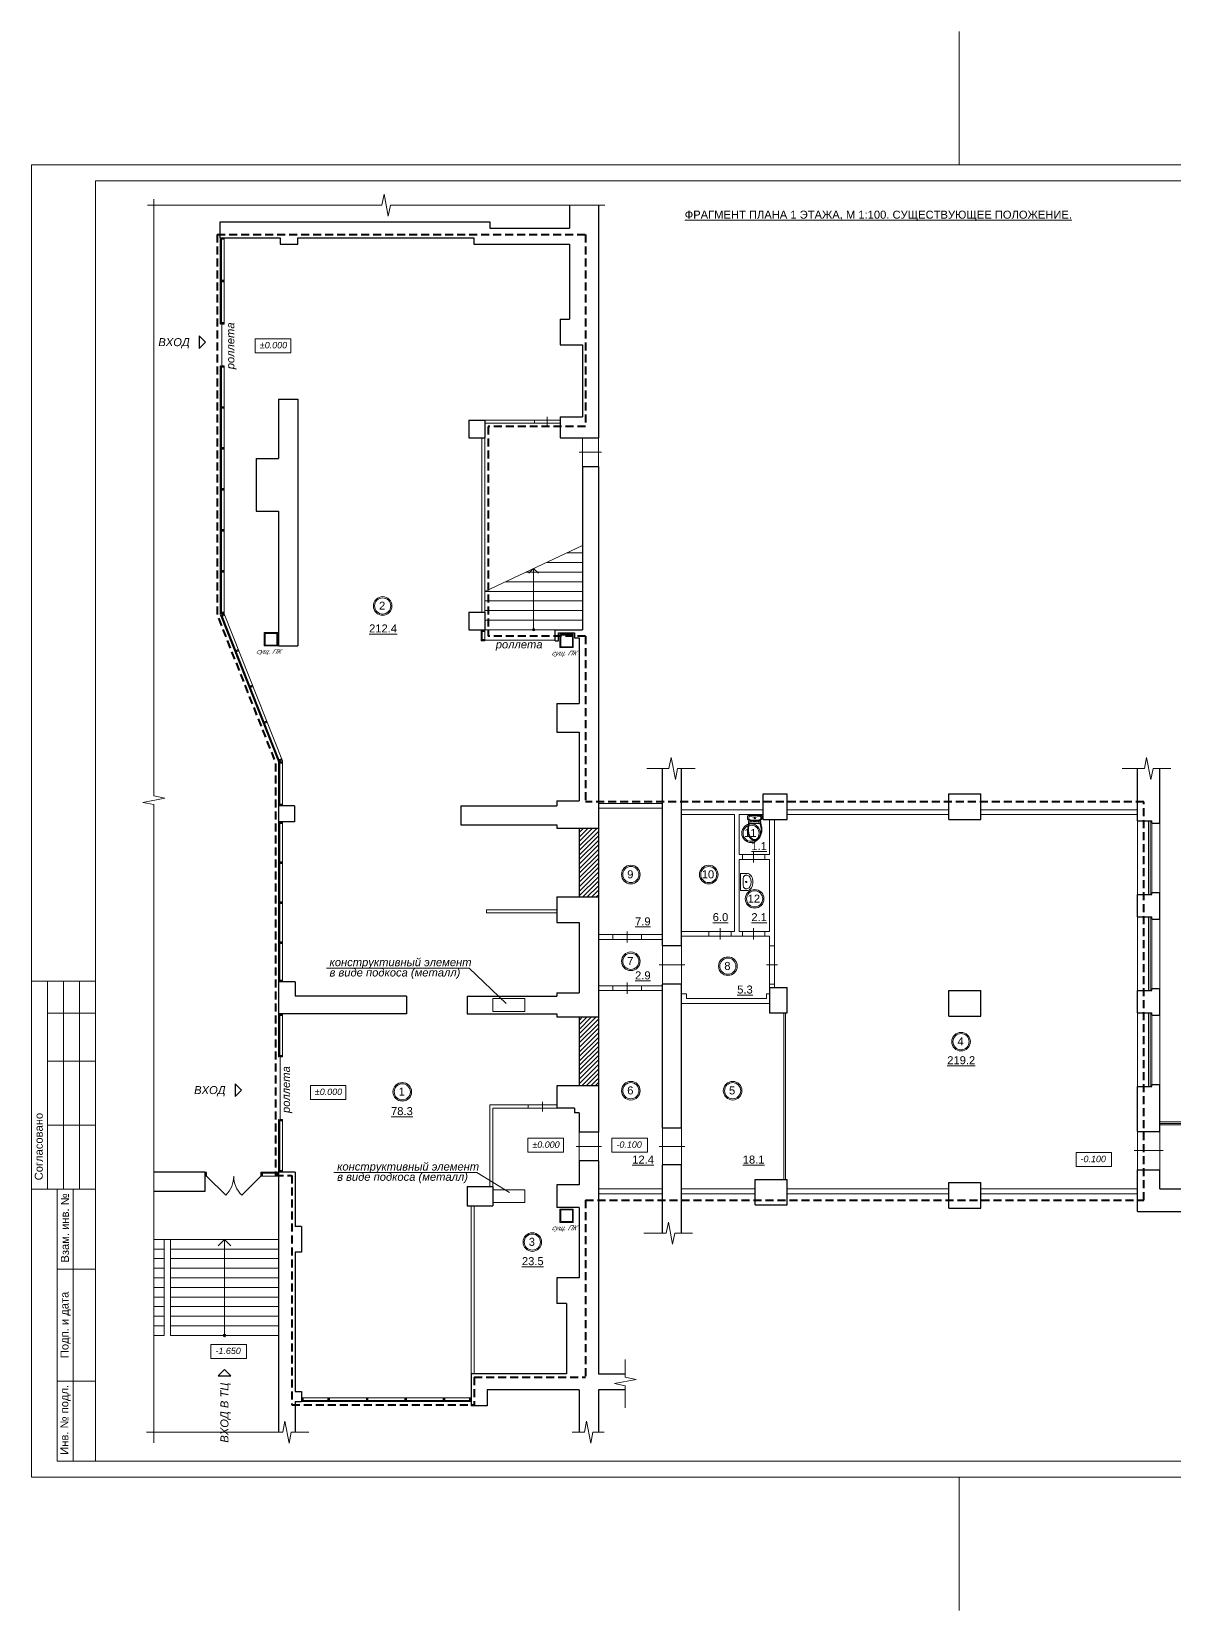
# Model space of a CAD drawing. Header units: metres. Extents: x -163 to 308, y -116 to 9.
# Drawn here: x -5.05 to 30.68, y -40.23 to 9.11 of the extents above; entities that cross this region are included whole.
import ezdxf
from ezdxf.enums import TextEntityAlignment as Align

# ---------------------------------------------------------------- set-up
doc = ezdxf.new("R2010")
doc.units = ezdxf.units.M
doc.header["$MEASUREMENT"] = 0
doc.linetypes.add('( Hidden )', pattern=[0.375, 0.25, -0.125])
doc.linetypes.add('DGN Style 3', pattern=[20.175985, 14.411418, -5.764567])
doc.styles.get("Standard").update_dxf_attribs({"font": 'isocpeui.ttf', "width": 0.8})
doc.styles.add('Style-Arial', font='arial.ttf')
doc.styles.add('Style-Arial IF', font='ariali.ttf')

# ---------------------------------------------------------------- blocks, each defined once
blk = doc.blocks.new('*U221')
at = {"color": 7, "linetype": 'Continuous', "lineweight": 13}
blk.add_line((0, 0.06), (0, -0.06), dxfattribs=at)
at = {"color": 7, "linetype": 'Continuous', "lineweight": 13, "flags": 128}
for points in [[(-0.025, 0.06), (0.025, 0.06), (0.025, -0.01), (-0.025, -0.01), (-0.025, 0.06)], [(-0.025, -0.05), (0.025, -0.05), (0.025, -0.06), (-0.025, -0.06), (-0.025, -0.05)]]:
    blk.add_lwpolyline(points, close=True, dxfattribs=at)
for points in [[(-0.015, -0.025), (-0.025, -0.025), (-0.025, -0.01), (0.025, -0.01), (0.025, -0.025), (0.015, -0.025)], [(0.015, -0.025), (0.015, -0.05), (-0.015, -0.05), (-0.015, -0.025)]]:
    blk.add_lwpolyline(points, dxfattribs=at)
blk = doc.blocks.new('*U293')
at = {"color": 7, "linetype": 'Continuous', "lineweight": 0}
for p, q in [((0.013, 20.5), (0.013, 24.667)), ((0.013, -24.667), (0.013, -20.5))]:
    blk.add_line(p, q, dxfattribs=at)
at = {"color": 7, "linetype": 'Continuous', "lineweight": 13}
for p, q in [((-26.987, 20), (0.013, 20)), ((-26.987, 20), (-26.987, -20)), ((0.013, 20), (28.513, 20)), ((-28.987, -5), (-26.987, -5)), ((-28.987, -5), (-28.987, -11.5)), ((-28.487, -5), (-28.487, -11.5)), ((-27.987, -5), (-27.987, -11.5)), ((-27.487, -5), (-27.487, -11.5)), ((-28.487, -6), (-26.987, -6)), ((-28.487, -7.5), (-26.987, -7.5)), ((-28.487, -9.5), (-26.987, -9.5)), ((-28.987, -11.5), (-26.987, -11.5)), ((-28.187, -11.5), (-26.987, -11.5)), ((-27.687, -20), (-27.687, -11.5)), ((-28.187, -14), (-26.987, -14)), ((-28.187, -17.5), (-26.987, -17.5)), ((-27.426, -20), (0.013, -20)), ((0.013, -20), (28.513, -20))]:
    blk.add_line(p, q, dxfattribs=at)
at = {"color": 7, "linetype": 'Continuous', "lineweight": 0, "flags": 128}
blk.add_lwpolyline([(29.013, 20.5), (-28.987, 20.5), (-28.987, -20.5), (29.013, -20.5), (29.013, 20.5)], close=True, dxfattribs=at)
at = {"color": 7, "linetype": 'Continuous', "lineweight": 13, "flags": 128}
blk.add_lwpolyline([(-26.987, -20), (-28.187, -20), (-28.187, -11.5)], dxfattribs=at)
at = {"color": 7, "linetype": 'Continuous', "lineweight": 0, "style": 'Style-Arial'}
for s, p in [('Согласовано', (-28.763, -10.173)), ('Взам. инв. №', (-27.945, -12.716)), ('Подп. и дата', (-27.957, -15.745)), ('Инв. № подл.', (-27.962, -18.713))]:
    blk.add_text(s, height=0.25002, rotation=90, dxfattribs=at).set_placement(p, align=Align.MIDDLE_CENTER)
blk = doc.blocks.new('*U228')
at = {"color": 7, "linetype": 'Continuous', "lineweight": 13}
for radius in [0.291, 0.252]:
    blk.add_circle((0, 0), radius, dxfattribs=at)
at = {"color": 7, "linetype": 'Continuous', "lineweight": 13, "style": 'Style-Arial'}
blk.add_text('1', height=0.25, dxfattribs=at).set_placement((-0.113, 0.133), align=Align.TOP_LEFT)
blk = doc.blocks.new('*U229')
at = {"color": 7, "linetype": 'Continuous', "lineweight": 13}
for radius in [0.291, 0.252]:
    blk.add_circle((0, 0), radius, dxfattribs=at)
at = {"color": 7, "linetype": 'Continuous', "lineweight": 13, "style": 'Style-Arial'}
blk.add_text('2', height=0.25, dxfattribs=at).set_placement((-0.113, 0.133), align=Align.TOP_LEFT)
blk = doc.blocks.new('*U230')
at = {"color": 7, "linetype": 'Continuous', "lineweight": 13}
for radius in [0.291, 0.252]:
    blk.add_circle((0, 0), radius, dxfattribs=at)
at = {"color": 7, "linetype": 'Continuous', "lineweight": 13, "style": 'Style-Arial'}
blk.add_text('3', height=0.25, dxfattribs=at).set_placement((-0.113, 0.133), align=Align.TOP_LEFT)
blk = doc.blocks.new('*U231')
at = {"color": 7, "linetype": 'Continuous', "lineweight": 13}
for radius in [0.291, 0.252]:
    blk.add_circle((0, 0), radius, dxfattribs=at)
at = {"color": 7, "linetype": 'Continuous', "lineweight": 13, "style": 'Style-Arial'}
blk.add_text('4', height=0.25, dxfattribs=at).set_placement((-0.113, 0.133), align=Align.TOP_LEFT)
blk = doc.blocks.new('*U232')
at = {"color": 7, "linetype": 'Continuous', "lineweight": 13}
for radius in [0.291, 0.252]:
    blk.add_circle((0, 0), radius, dxfattribs=at)
at = {"color": 7, "linetype": 'Continuous', "lineweight": 13, "style": 'Style-Arial'}
blk.add_text('5', height=0.25, dxfattribs=at).set_placement((-0.113, 0.133), align=Align.TOP_LEFT)
blk = doc.blocks.new('*U233')
at = {"color": 7, "linetype": 'Continuous', "lineweight": 13}
for radius in [0.291, 0.252]:
    blk.add_circle((0, 0), radius, dxfattribs=at)
at = {"color": 7, "linetype": 'Continuous', "lineweight": 13, "style": 'Style-Arial'}
blk.add_text('6', height=0.25, dxfattribs=at).set_placement((-0.113, 0.133), align=Align.TOP_LEFT)
blk = doc.blocks.new('*U236')
at = {"color": 7, "linetype": 'Continuous', "lineweight": 13}
for radius in [0.291, 0.252]:
    blk.add_circle((0, 0), radius, dxfattribs=at)
at = {"color": 7, "linetype": 'Continuous', "lineweight": 13, "style": 'Style-Arial'}
blk.add_text('9', height=0.25, dxfattribs=at).set_placement((-0.113, 0.133), align=Align.TOP_LEFT)
blk = doc.blocks.new('*U234')
at = {"color": 7, "linetype": 'Continuous', "lineweight": 13}
for radius in [0.291, 0.252]:
    blk.add_circle((0, 0), radius, dxfattribs=at)
at = {"color": 7, "linetype": 'Continuous', "lineweight": 13, "style": 'Style-Arial'}
blk.add_text('7', height=0.25, dxfattribs=at).set_placement((-0.113, 0.133), align=Align.TOP_LEFT)
blk = doc.blocks.new('*U235')
at = {"color": 7, "linetype": 'Continuous', "lineweight": 13}
for radius in [0.291, 0.252]:
    blk.add_circle((0, 0), radius, dxfattribs=at)
at = {"color": 7, "linetype": 'Continuous', "lineweight": 13, "style": 'Style-Arial'}
blk.add_text('8', height=0.25, dxfattribs=at).set_placement((-0.113, 0.133), align=Align.TOP_LEFT)
blk = doc.blocks.new('*U237')
at = {"color": 7, "linetype": 'Continuous', "lineweight": 13}
for radius in [0.291, 0.252]:
    blk.add_circle((0, 0), radius, dxfattribs=at)
at = {"color": 7, "linetype": 'Continuous', "lineweight": 13, "style": 'Style-Arial'}
blk.add_text('10', height=0.25, dxfattribs=at).set_placement((-0.218, 0.133), align=Align.TOP_LEFT)
blk = doc.blocks.new('*U238')
at = {"color": 7, "linetype": 'Continuous', "lineweight": 13}
for radius in [0.291, 0.252]:
    blk.add_circle((0, 0), radius, dxfattribs=at)
at = {"color": 7, "linetype": 'Continuous', "lineweight": 13, "style": 'Style-Arial'}
blk.add_text('11', height=0.25, dxfattribs=at).set_placement((-0.218, 0.133), align=Align.TOP_LEFT)
blk = doc.blocks.new('*U294')
at = {"color": 7, "linetype": 'Continuous', "lineweight": 13}
for radius in [0.291, 0.252]:
    blk.add_circle((0, 0), radius, dxfattribs=at)
at = {"color": 7, "linetype": 'Continuous', "lineweight": 13, "style": 'Style-Arial'}
blk.add_text('12', height=0.25, dxfattribs=at).set_placement((-0.218, 0.133), align=Align.TOP_LEFT)
blk = doc.blocks.new('ун3_1')
at = {"color": 252, "linetype": 'Continuous', "lineweight": 13}
for p, q in [((-0.26, 0.026), (-0.26, 0.142)), ((-0.239, 0.354), (-0.212, 0.175)), ((0.234, 0), (-0.234, 0)), ((-0.221, 0.062), (-0.221, 0.126)), ((0.187, 0.299), (-0.187, 0.299)), ((-0.148, 0.232), (-0.187, 0.232)), ((0.129, 0.232), (-0.128, 0.232)), ((0.187, 0.232), (0.149, 0.232)), ((0.239, 0.354), (0.212, 0.175)), ((0.221, 0.126), (0.221, 0.062)), ((0.26, 0.142), (0.26, 0.026))]:
    blk.add_line(p, q, dxfattribs=at)
at = {"color": 252, "linetype": 'Continuous', "lineweight": 13, "extrusion": (0, 0, -1), "flags": 128}
for points in [[(0.128, 0.255), (0.128, 0.206), (0.148, 0.206), (0.148, 0.255), (0.128, 0.255)], [(-0.129, 0.255), (-0.129, 0.206), (-0.149, 0.206), (-0.149, 0.255), (-0.129, 0.255)]]:
    blk.add_lwpolyline(points, close=True, dxfattribs=at)
at = {"color": 252, "linetype": 'Continuous', "lineweight": 13, "extrusion": (0, 0, -1)}
blk.add_circle((0, 0.099), 0.0222, dxfattribs=at)
at = {"color": 252, "linetype": 'Continuous', "lineweight": 13}
for centre, radius, start, end in [((0.379, 0.517), 0.639, 165.21334, 180), ((0.192, 0.566), 0.446, 147.49221, 165.21334), ((0.34, 0.519), 0.573, 165.21334, 180), ((0.172, 0.563), 0.4, 147.49221, 165.21334), ((0.074, 0.641), 0.306, 123.02347, 147.49221), ((0.067, 0.631), 0.275, 123.02347, 147.49221), ((0, 0.755), 0.17, 90, 123.02347), ((0, 0.733), 0.153, 90, 123.02347), ((0, 0.755), 0.17, 56.97653, 90), ((0, 0.733), 0.153, 56.97653, 90), ((-0.066, 0.631), 0.275, 32.50779, 56.97653), ((-0.074, 0.641), 0.306, 32.50779, 56.97653), ((-0.172, 0.563), 0.4, 14.78666, 32.50779), ((-0.192, 0.566), 0.446, 14.78666, 32.50779), ((-0.34, 0.519), 0.573, 0, 14.78666), ((-0.379, 0.517), 0.639, 0, 14.78666), ((0.379, 0.517), 0.639, 180, 194.78666), ((-0.234, 0.142), 0.026, 106.9888, 180), ((-0.234, 0.026), 0.026, 180, 270), ((0, -0.624), 0.827, 73.0112, 106.9888), ((0.192, 0.467), 0.446, 194.78666, 211.85106), ((0.34, 0.519), 0.573, 180, 194.78666), ((-0.195, 0.126), 0.026, 104.57561, 180), ((-0.195, 0.062), 0.026, 180, 287.34204), ((0.172, 0.475), 0.4, 194.78666, 206.09469), ((0, -0.624), 0.801, 75.42439, 104.57561), ((0, -0.562), 0.628, 72.65796, 107.34204), ((-0.172, 0.475), 0.4, 333.90531, 345.21334), ((-0.192, 0.467), 0.446, 328.14894, 345.21334), ((0.195, 0.062), 0.026, 252.65796, 0), ((0.195, 0.126), 0.026, 0, 75.42439), ((-0.34, 0.519), 0.573, 345.21334, 0), ((0.234, 0.026), 0.026, 270, 0), ((-0.379, 0.517), 0.639, 345.21334, 0), ((0.234, 0.142), 0.026, 0, 73.0112)]:
    blk.add_arc(centre, radius, start, end, dxfattribs=at)
at = {"color": 252, "linetype": 'Continuous', "lineweight": 13, "extrusion": (0, 0, -1), "insert": (0.046, 0.047), "char_height": 0.013, "width": 61.84848, "attachment_point": 9, "text_direction": (1, 0, 0)}
blk.add_mtext('\\Ftxt;\\Q0;Spais Shattl', dxfattribs=at)
blk = doc.blocks.new('SINK10_1')
at = {"color": 252, "linetype": 'Continuous', "lineweight": 13}
for p, q in [((-23, 0), (-23, -16.8)), ((23, 0), (-23, 0)), ((-17.9, -12.3), (-18, -13.4)), ((-18, -13.4), (-18, -16.8)), ((-17.5, -11.2), (-17.9, -12.3)), ((-16.8, -10.1), (-17.5, -11.2)), ((-15.9, -9.2), (-16.8, -10.1)), ((-14.8, -8.3), (-15.9, -9.2)), ((-13.6, -7.7), (-14.8, -8.3)), ((-12.2, -7.2), (-13.6, -7.7)), ((-10.7, -6.9), (-12.2, -7.2)), ((-9.1, -6.8), (-10.7, -6.9)), ((-9.1, -6.8), (-9.1, -6.8)), ((9.1, -6.8), (-9.1, -6.8)), ((9.1, -6.8), (9.1, -6.8)), ((10.7, -6.9), (9.1, -6.8)), ((12.2, -7.2), (10.7, -6.9)), ((13.6, -7.7), (12.2, -7.2)), ((14.8, -8.3), (13.6, -7.7)), ((15.9, -9.2), (14.8, -8.3)), ((16.8, -10.1), (15.9, -9.2)), ((17.5, -11.2), (16.8, -10.1)), ((17.9, -12.3), (17.5, -11.2)), ((18, -13.4), (17.9, -12.3)), ((18, -13.4), (18, -16.8)), ((23, 0), (23, -16.8))]:
    blk.add_line(p, q, dxfattribs=at)
for centre, radius, start, end in [((-9.1, -16.8), 13.9, 180, 241.5254), ((-9.1, -16.8), 8.89, 180, 241.5254), ((0, 0), 33, 241.5254, 298.4746), ((0, 0), 28, 241.5254, 298.4746), ((0, -15.2), 1.75, 0, 360), ((9.1, -16.8), 8.89, 298.4746, 360), ((9.1, -16.8), 13.9, 298.4746, 360)]:
    blk.add_arc(centre, radius, start, end, dxfattribs=at)
blk = doc.blocks.new('*U297')
at = {"color": 7, "linetype": 'Continuous', "lineweight": 30}
for p, q in [((-0.198, -0.099), (0, 0.099)), ((0.198, -0.099), (0, 0.099)), ((-0.198, -0.099), (0.198, -0.099))]:
    blk.add_line(p, q, dxfattribs=at)

msp = doc.modelspace()

# ---------------------------------------------------------------- hatches: boundary and pattern name
at = {"linetype": 'Continuous', "lineweight": 0}
h = msp.add_hatch(dxfattribs=at)
h.set_pattern_fill('HATCH', style=0, pattern_type=2)
h.set_pattern_definition([(45, (12.29675, -16.54573), (-0.070711, 0.070711), [])])
h.paths.add_polyline_path([(12.67453905, -15.78355541), (12.07453905, -15.78355541), (12.07453905, -17.93355541), (12.67453905, -17.93355541)])
h = msp.add_hatch(dxfattribs=at)
h.set_pattern_fill('HATCH', style=0, pattern_type=2)
h.set_pattern_definition([(45, (12.44662, -22.54812), (-0.070711, 0.070711), [])])
h.paths.add_polyline_path([(12.67453905, -21.68355541), (12.07453905, -21.68355541), (12.07453905, -23.83355541), (12.67453905, -23.83355541)])

# ---------------------------------------------------------------- linework, layer by layer
at = {"lineweight": 30}
for p, q in [((11.77453905, 3.68257562), (11.77453905, 2.96644459)), ((12.67453905, 3.68257562), (12.67453905, -3.58355541)), ((0.85453905, 2.66644459), (0.85453905, 3.16644459)), ((0.85453905, 3.16644459), (9.27453905, 3.16644459)), ((9.27453905, 3.16644459), (9.27453905, 2.96644459)), ((9.27453905, 2.96644459), (11.77453905, 2.96644459)), ((0.85453905, 2.66644459), (2.72453905, 2.66644459)), ((2.72453905, 2.66644459), (2.72453905, 2.46644459)), ((3.27453905, 2.46644459), (3.27453905, 2.66644459)), ((3.27453905, 2.66644459), (8.77453905, 2.66644459)), ((8.77453905, 2.66644459), (8.77453905, 2.46644459)), ((2.72453905, 2.46644459), (3.27453905, 2.46644459)), ((8.77453905, 2.46644459), (11.77453905, 2.46644459)), ((11.77453905, 2.46644459), (11.77453905, 0.11644459)), ((11.47453905, 0.11644459), (11.77453905, 0.11644459)), ((11.47453905, 0.11644459), (11.47453905, -0.68355541)), ((11.47453905, -0.68355541), (12.17453905, -0.68355541)), ((12.17453905, -0.68355541), (12.17453905, -2.93355541)), ((2.67453905, -2.38355541), (3.27453905, -2.38355541)), ((2.67453905, -2.38355541), (2.67453905, -4.23355541)), ((3.27453905, -2.38355541), (3.27453905, -10.08355541)), ((11.47453905, -2.93355541), (12.17453905, -2.93355541)), ((11.47453905, -2.93355541), (11.47453905, -3.58355541)), ((8.62453905, -3.03355541), (9.12453905, -3.03355541)), ((8.62453905, -3.03355541), (8.62453905, -3.58355541)), ((9.12453905, -3.03355541), (9.12453905, -3.58355541)), ((8.62453905, -3.58355541), (9.12453905, -3.58355541)), ((11.47453905, -3.58355541), (12.67453905, -3.58355541)), ((1.97453905, -4.23355541), (2.67453905, -4.23355541)), ((1.97453905, -4.23355541), (1.97453905, -5.88355541)), ((12.17453905, -4.48355541), (12.17453905, -9.58355541)), ((12.17453905, -4.48355541), (12.67453905, -4.48355541)), ((12.67453905, -4.48355541), (12.67453905, -15.78355541)), ((1.97453905, -5.88355541), (2.67453905, -5.88355541)), ((2.67453905, -5.88355541), (2.67453905, -10.08355541)), ((8.62453905, -9.03355541), (9.12453905, -9.03355541)), ((8.62453905, -9.03355541), (8.62453905, -9.58355541)), ((9.12453905, -9.03355541), (9.12453905, -9.58355541)), ((8.62453905, -9.58355541), (9.12453905, -9.58355541)), ((11.32453905, -9.58355541), (12.17453905, -9.58355541)), ((11.92453905, -9.68355541), (11.92453905, -9.83355541)), ((12.07453905, -9.83355541), (12.07453905, -11.88355541)), ((2.67453905, -10.08355541), (3.27453905, -10.08355541)), ((11.37453905, -11.88355541), (12.07453905, -11.88355541)), ((11.37453905, -11.88355541), (11.37453905, -12.78355541)), ((11.37453905, -12.78355541), (12.07453905, -12.78355541)), ((12.07453905, -12.78355541), (12.07453905, -14.93355541)), ((14.67453905, -19.45855541), (14.67453905, -13.92047393)), ((15.27453905, -19.45855541), (15.27453905, -13.92047393)), ((29.52453905, -15.55855541), (29.52453905, -13.92047393)), ((30.22453905, -15.62355541), (30.22453905, -13.92047393)), ((17.82453905, -15.50855541), (17.82453905, -14.70855541)), ((17.82453905, -14.70855541), (18.57453905, -14.70855541)), ((18.57453905, -15.50855541), (18.57453905, -14.70855541)), ((23.62453905, -15.50855541), (23.62453905, -14.70855541)), ((23.62453905, -14.70855541), (24.62453905, -14.70855541)), ((24.62453905, -15.50855541), (24.62453905, -14.70855541)), ((2.67453905, -15.08355541), (2.67453905, -15.58355541)), ((3.17453905, -15.08355541), (2.67453905, -15.08355541)), ((3.17453905, -15.08355541), (3.17453905, -15.58355541)), ((8.37453905, -15.08355541), (11.37453905, -15.08355541)), ((8.37453905, -15.08355541), (8.37453905, -15.68355541)), ((11.37453905, -14.93355541), (12.07453905, -14.93355541)), ((11.37453905, -14.93355541), (11.37453905, -15.08355541)), ((3.17453905, -15.58355541), (2.67453905, -15.58355541)), ((8.37453905, -15.68355541), (11.37453905, -15.68355541)), ((11.37453905, -15.68355541), (11.37453905, -15.78355541)), ((11.37453905, -15.78355541), (12.07453905, -15.78355541)), ((12.07453905, -15.78355541), (12.07453905, -17.93355541)), ((17.82453905, -15.50855541), (18.57453905, -15.50855541)), ((23.62453905, -15.50855541), (24.62453905, -15.50855541)), ((29.52453905, -15.55855541), (29.97453905, -15.55855541)), ((29.97453905, -15.62355541), (29.97453905, -15.55855541)), ((29.97453905, -15.62355541), (30.22453905, -15.62355541)), ((11.37453905, -17.93355541), (12.07453905, -17.93355541)), ((11.37453905, -17.93355541), (11.37453905, -18.73355541)), ((12.67453905, -17.93355541), (12.67453905, -25.28355541)), ((29.52453905, -17.85855541), (29.97453905, -17.85855541)), ((29.52453905, -18.55855541), (29.52453905, -17.85855541)), ((29.97453905, -17.79355541), (30.22453905, -17.79355541)), ((29.97453905, -17.85855541), (29.97453905, -17.79355541)), ((30.22453905, -18.62355541), (30.22453905, -17.79355541)), ((11.37453905, -18.73355541), (12.07453905, -18.73355541)), ((12.07453905, -18.73355541), (12.07453905, -20.93355541)), ((29.52453905, -18.55855541), (29.97453905, -18.55855541)), ((29.97453905, -18.62355541), (29.97453905, -18.55855541)), ((29.97453905, -18.62355541), (30.22453905, -18.62355541)), ((15.27453905, -19.45855541), (14.67453905, -19.45855541)), ((3.19453905, -20.58355541), (2.67453905, -20.58355541)), ((2.67453905, -20.58355541), (2.67453905, -21.58355541)), ((3.19453905, -20.58355541), (3.19453905, -21.03355541)), ((15.27453905, -20.65855541), (14.67453905, -20.65855541)), ((14.67453905, -25.15855541), (14.67453905, -20.65855541)), ((15.27453905, -25.15855541), (15.27453905, -20.65855541)), ((6.67453905, -21.03355541), (3.19453905, -21.03355541)), ((6.67453905, -21.03355541), (6.67453905, -21.58355541)), ((8.57453905, -21.03355541), (11.37453905, -21.03355541)), ((8.57453905, -21.03355541), (8.57453905, -21.58355541)), ((11.37453905, -20.93355541), (12.07453905, -20.93355541)), ((11.37453905, -20.93355541), (11.37453905, -21.03355541)), ((18.02453905, -20.75855541), (18.57453905, -20.75855541)), ((18.02453905, -20.75855541), (18.02453905, -21.55855541)), ((18.57453905, -21.55855541), (18.57453905, -20.75855541)), ((23.62453905, -21.65855541), (23.62453905, -20.85855541)), ((23.62453905, -20.85855541), (24.62453905, -20.85855541)), ((24.62453905, -21.65855541), (24.62453905, -20.85855541)), ((29.52453905, -20.85855541), (29.97453905, -20.85855541)), ((29.52453905, -21.55855541), (29.52453905, -20.85855541)), ((29.97453905, -20.79355541), (30.22453905, -20.79355541)), ((29.97453905, -20.85855541), (29.97453905, -20.79355541)), ((30.22453905, -21.62355541), (30.22453905, -20.79355541)), ((6.67453905, -21.58355541), (2.67453905, -21.58355541)), ((8.57453905, -21.58355541), (11.37453905, -21.58355541)), ((11.37453905, -21.58355541), (11.37453905, -21.68355541)), ((11.37453905, -21.68355541), (12.67453905, -21.68355541)), ((12.07453905, -21.68355541), (12.07453905, -23.83355541)), ((18.02453905, -21.55855541), (18.57453905, -21.55855541)), ((23.62453905, -21.65855541), (24.62453905, -21.65855541)), ((29.52453905, -21.55855541), (29.97453905, -21.55855541)), ((29.97453905, -21.62355541), (29.97453905, -21.55855541)), ((29.97453905, -21.62355541), (30.22453905, -21.62355541)), ((11.37453905, -23.83355541), (11.37453905, -24.53355541)), ((12.67453905, -23.83355541), (11.37453905, -23.83355541)), ((29.52453905, -23.85855541), (29.97453905, -23.85855541)), ((29.52453905, -25.25855541), (29.52453905, -23.85855541)), ((29.97453905, -23.85855541), (29.97453905, -23.79355541)), ((29.97453905, -23.79355541), (30.22453905, -23.79355541)), ((30.22453905, -25.25855541), (30.22453905, -23.79355541)), ((11.92453905, -24.53355541), (11.37453905, -24.53355541)), ((11.92453905, -24.53355541), (11.92453905, -24.68355541)), ((12.07453905, -24.68355541), (11.92453905, -24.68355541)), ((12.07453905, -24.68355541), (12.07453905, -25.28355541)), ((15.27453905, -25.15855541), (14.67453905, -25.15855541)), ((12.67453905, -25.28355541), (12.07453905, -25.28355541)), ((29.52453905, -25.25855541), (30.22453905, -25.25855541)), ((3.19453905, -26.53355541), (2.67453905, -26.53355541)), ((2.67453905, -26.53355541), (2.67453905, -34.66018)), ((3.19453905, -26.53355541), (3.19453905, -28.23355541)), ((12.67453905, -26.18355541), (12.07453905, -26.18355541)), ((12.07453905, -26.18355541), (12.07453905, -26.93355541)), ((12.67453905, -26.18355541), (12.67453905, -32.83355541)), ((14.67453905, -28.43572534), (14.67453905, -26.30855541)), ((15.27453905, -26.30855541), (14.67453905, -26.30855541)), ((15.27453905, -28.43572534), (15.27453905, -26.30855541)), ((29.52453905, -27.75855541), (29.52453905, -26.45855541)), ((29.52453905, -26.45855541), (30.22453905, -26.45855541)), ((30.22453905, -27.05855541), (30.22453905, -26.45855541)), ((8.57453905, -26.98355541), (8.57453905, -27.58355541)), ((8.57453905, -26.98355541), (9.37453905, -26.98355541)), ((9.37453905, -26.98355541), (9.37453905, -27.58355541)), ((12.07453905, -26.93355541), (11.37453905, -26.93355541)), ((11.37453905, -26.93355541), (11.37453905, -27.63355541)), ((17.57453905, -26.75855541), (18.57453905, -26.75855541)), ((17.57453905, -27.55855541), (17.57453905, -26.75855541)), ((18.57453905, -27.55855541), (18.57453905, -26.75855541)), ((23.62453905, -26.85855541), (24.62453905, -26.85855541)), ((23.62453905, -27.65855541), (23.62453905, -26.85855541)), ((24.62453905, -27.65855541), (24.62453905, -26.85855541)), ((30.22453905, -27.05855541), (36.22453905, -27.05855541)), ((8.57453905, -27.58355541), (9.37453905, -27.58355541)), ((17.57453905, -27.55855541), (18.57453905, -27.55855541)), ((12.07453905, -27.63355541), (11.37453905, -27.63355541)), ((12.07453905, -27.63355541), (12.07453905, -29.83355541)), ((23.62453905, -27.65855541), (24.62453905, -27.65855541)), ((29.52453905, -27.75855541), (35.52453905, -27.75855541)), ((3.39453905, -28.23355541), (3.19453905, -28.23355541)), ((3.39453905, -28.23355541), (3.39453905, -29.03355541)), ((3.39453905, -29.03355541), (3.19453905, -29.03355541)), ((3.19453905, -29.03355541), (3.19453905, -33.38355541)), ((12.07453905, -29.83355541), (11.37453905, -29.83355541)), ((11.67453905, -30.63355541), (11.37453905, -30.63355541)), ((11.67453905, -30.63355541), (11.67453905, -32.83355541)), ((11.67453905, -32.83355541), (8.69453905, -32.83355541)), ((8.69453905, -32.83355541), (8.69453905, -33.83355541)), ((12.67453905, -32.83355541), (13.51372787, -32.83355541)), ((9.19453905, -33.33355541), (9.19453905, -33.83355541)), ((12.07453905, -33.33355541), (9.19453905, -33.33355541)), ((13.51372787, -33.33355541), (12.67453905, -33.33355541)), ((3.19453905, -33.70355541), (3.19453905, -34.66018)), ((3.19453905, -33.70355541), (3.39453905, -33.70355541)), ((9.19453905, -33.83355541), (8.69453905, -33.83355541))]:
    msp.add_line(p, q, dxfattribs=at)
at = {"color": 1, "linetype": '( Hidden )', "lineweight": 40}
for p, q in [((0.75453905, 2.76644459), (12.27453905, 2.76644459)), ((12.27453905, 2.76644459), (12.27453905, -3.23355541)), ((12.27453905, -3.23355541), (9.22453905, -3.23355541)), ((9.22453905, -3.23355541), (9.22453905, -9.78355541)), ((12.27453905, -9.78355541), (9.22453905, -9.78355541)), ((12.27453905, -9.78355541), (12.27453905, -14.95855541)), ((29.72453905, -14.95855541), (12.27453905, -14.95855541)), ((29.72453905, -27.40855541), (29.72453905, -14.95855541)), ((2.57453905, -26.63355541), (3.09453905, -26.63355541)), ((3.09453905, -26.63355541), (3.09453905, -33.80355541)), ((12.27453905, -27.40855541), (29.72453905, -27.40855541)), ((12.27453905, -27.40855541), (12.27453905, -32.93355541)), ((8.79453905, -32.93355541), (12.27453905, -32.93355541)), ((8.79453905, -32.93355541), (8.79453905, -33.80355541)), ((3.09453905, -33.80355541), (8.79453905, -33.80355541))]:
    msp.add_line(p, q, dxfattribs=at)
at = {"lineweight": 0}
for p, q in [((0.85453905, 2.66644459), (0.85453905, -0.03355541)), ((0.97453905, 2.66644459), (0.97453905, -0.03355541)), ((0.85453905, -1.33355541), (0.85453905, -9.1064318)), ((0.97453905, -1.33355541), (0.97453905, -9.08355541)), ((11.07453905, -2.93355541), (11.07453905, -3.23355541)), ((12.07453905, -4.03355541), (12.77453905, -4.03355541)), ((9.12453905, -8.38355541), (12.17453905, -6.95659238)), ((11.6894268, -7.18355541), (12.17453905, -7.18355541)), ((10.40698292, -7.78355541), (12.17453905, -7.78355541)), ((10.49924243, -7.82037051), (10.64953905, -7.67007389)), ((10.64953905, -9.58355541), (10.64953905, -7.67007389)), ((10.79983567, -7.82037051), (10.64953905, -7.67007389)), ((11.04820486, -7.48355541), (12.17453905, -7.48355541)), ((9.12453905, -8.38355541), (12.17453905, -8.38355541)), ((9.76576099, -8.08355541), (12.17453905, -8.08355541)), ((9.12453905, -8.68355541), (12.17453905, -8.68355541)), ((0.85453905, -9.1064318), (2.67453905, -13.7064318)), ((0.97453905, -9.08355541), (2.79453905, -13.68355541)), ((9.12453905, -8.98355541), (12.17453905, -8.98355541)), ((9.12453905, -9.28355541), (12.17453905, -9.28355541)), ((9.12453905, -9.58355541), (12.17453905, -9.58355541)), ((2.67453905, -15.08355541), (2.67453905, -13.7064318)), ((2.79453905, -15.08355541), (2.79453905, -13.68355541)), ((2.67453905, -15.58355541), (2.67453905, -20.58355541)), ((2.79453905, -15.58355541), (2.79453905, -20.58355541)), ((29.52453905, -17.85855541), (29.52453905, -15.55855541)), ((29.87453905, -17.85855541), (29.87453905, -15.55855541)), ((29.92453905, -17.85855541), (29.92453905, -15.55855541)), ((29.97453905, -17.85855541), (29.97453905, -15.55855541)), ((30.22453905, -17.79355541), (30.22453905, -15.62355541)), ((17.52453905, -16.85855541), (17.52453905, -16.50855541)), ((29.52453905, -20.85855541), (29.52453905, -18.55855541)), ((29.87453905, -20.85855541), (29.87453905, -18.55855541)), ((29.92453905, -20.85855541), (29.92453905, -18.55855541)), ((29.97453905, -20.85855541), (29.97453905, -18.55855541)), ((30.22453905, -20.79355541), (30.22453905, -18.62355541)), ((13.57453905, -19.35855541), (13.57453905, -19.00855541)), ((16.47453905, -19.25855541), (16.47453905, -18.90855541)), ((17.52453905, -19.25855541), (17.52453905, -18.90855541)), ((14.57453905, -20.05855541), (15.37453905, -20.05855541)), ((17.92453905, -20.05855541), (18.27453905, -20.05855541)), ((13.57453905, -20.95855541), (13.57453905, -20.60855541)), ((2.67453905, -21.58355541), (2.67453905, -22.93355541)), ((2.79453905, -21.58355541), (2.79453905, -22.93355541)), ((29.52453905, -23.85855541), (29.52453905, -21.55855541)), ((29.87453905, -23.85855541), (29.87453905, -21.55855541)), ((29.92453905, -23.85855541), (29.92453905, -21.55855541)), ((29.97453905, -23.85855541), (29.97453905, -21.55855541)), ((30.22453905, -23.79355541), (30.22453905, -21.62355541)), ((10.92453905, -24.33355541), (10.92453905, -24.63355541)), ((2.67453905, -24.93355541), (2.67453905, -26.53355541)), ((2.79453905, -24.88355541), (2.79453905, -26.53355541)), ((11.97453905, -25.73355541), (12.77453905, -25.73355541)), ((14.57453905, -25.73355541), (15.37453905, -25.73355541)), ((29.42453905, -25.85855541), (30.32453905, -25.85855541)), ((0.78786759, -28.83185213), (0.98616432, -28.63355541)), ((0.98616432, -31.63355541), (0.98616432, -28.63355541)), ((1.18446104, -28.83185213), (0.98616432, -28.63355541))]:
    msp.add_line(p, q, dxfattribs=at)
at = {"linetype": 'DGN Style 3', "lineweight": 13}
for p, q in [((0.90453905, -0.03355541), (0.90453905, -1.33355541)), ((2.72453905, -22.93355541), (2.72453905, -24.88355541))]:
    msp.add_line(p, q, dxfattribs=at)
at = {"lineweight": 13}
for p, q in [((9.12453905, -3.03355541), (10.67453905, -3.03355541)), ((9.12453905, -3.13355541), (10.67453905, -3.13355541)), ((10.67453905, -3.03355541), (10.67453905, -3.13355541)), ((9.02453905, -3.58355541), (9.02453905, -9.03355541)), ((9.12453905, -3.58355541), (9.12453905, -9.03355541)), ((14.67453905, -15.00855541), (12.67453905, -15.00855541)), ((14.67453905, -15.15855541), (12.67453905, -15.15855541)), ((17.82453905, -15.20855541), (15.27453905, -15.20855541)), ((18.57453905, -15.20855541), (23.62453905, -15.20855541)), ((24.62453905, -15.20855541), (29.52453905, -15.20855541)), ((16.92453905, -15.35855541), (15.27453905, -15.35855541)), ((16.92453905, -19.00855541), (16.92453905, -15.35855541)), ((17.82453905, -15.35855541), (17.07453905, -15.35855541)), ((17.07453905, -16.60855541), (17.07453905, -15.35855541)), ((18.02453905, -16.60855541), (18.02453905, -15.50855541)), ((18.17453905, -19.45855541), (18.17453905, -15.50855541)), ((18.57453905, -15.35855541), (23.62453905, -15.35855541)), ((24.62453905, -15.35855541), (29.52453905, -15.35855541)), ((17.17453905, -16.60855541), (17.07453905, -16.60855541)), ((17.07453905, -19.00855541), (17.07453905, -16.75855541)), ((17.17453905, -16.75855541), (17.07453905, -16.75855541)), ((17.17453905, -16.60855541), (17.17453905, -16.75855541)), ((18.02453905, -16.60855541), (17.87453905, -16.60855541)), ((17.87453905, -16.60855541), (17.87453905, -16.75855541)), ((18.02453905, -16.75855541), (17.87453905, -16.75855541)), ((18.02453905, -19.00855541), (18.02453905, -16.75855541)), ((9.17453905, -18.33355541), (11.37453905, -18.33355541)), ((9.17453905, -18.33355541), (9.17453905, -18.43355541)), ((9.17453905, -18.43355541), (11.37453905, -18.43355541)), ((13.12453905, -19.10855541), (12.67453905, -19.10855541)), ((13.12453905, -19.25855541), (13.12453905, -19.10855541)), ((14.67453905, -19.10855541), (14.02453905, -19.10855541)), ((14.02453905, -19.25855541), (14.02453905, -19.10855541)), ((16.12453905, -19.00855541), (15.27453905, -19.00855541)), ((16.12453905, -19.15855541), (15.27453905, -19.15855541)), ((16.12453905, -19.00855541), (16.12453905, -19.15855541)), ((16.92453905, -19.00855541), (16.82453905, -19.00855541)), ((16.82453905, -19.00855541), (16.82453905, -19.15855541)), ((17.17453905, -19.15855541), (16.82453905, -19.15855541)), ((17.17453905, -19.00855541), (17.07453905, -19.00855541)), ((17.17453905, -19.00855541), (17.17453905, -19.15855541)), ((18.02453905, -19.00855541), (17.87453905, -19.00855541)), ((17.87453905, -19.00855541), (17.87453905, -19.15855541)), ((18.02453905, -19.15855541), (17.87453905, -19.15855541)), ((18.02453905, -19.45855541), (18.02453905, -19.15855541)), ((13.12453905, -19.25855541), (12.67453905, -19.25855541)), ((14.67453905, -19.25855541), (14.02453905, -19.25855541)), ((18.02453905, -19.45855541), (18.17453905, -19.45855541)), ((13.12453905, -20.70855541), (12.67453905, -20.70855541)), ((13.12453905, -20.85855541), (13.12453905, -20.70855541)), ((14.67453905, -20.70855541), (14.02453905, -20.70855541)), ((14.02453905, -20.85855541), (14.02453905, -20.70855541)), ((18.02453905, -20.65855541), (18.17453905, -20.65855541)), ((18.02453905, -20.75855541), (18.02453905, -20.65855541)), ((18.17453905, -20.75855541), (18.17453905, -20.65855541)), ((13.12453905, -20.85855541), (12.67453905, -20.85855541)), ((14.67453905, -20.85855541), (14.02453905, -20.85855541)), ((15.42453905, -20.95855541), (15.27453905, -20.95855541)), ((15.42453905, -21.10855541), (15.42453905, -20.95855541)), ((17.92453905, -21.10855541), (15.42453905, -21.10855541)), ((17.92453905, -20.95855541), (18.02453905, -20.95855541)), ((17.92453905, -21.10855541), (17.92453905, -20.95855541)), ((18.02453905, -21.25855541), (15.27453905, -21.25855541)), ((18.47453905, -26.75855541), (18.47453905, -21.55855541)), ((18.52453905, -26.75855541), (18.52453905, -21.55855541)), ((9.27453905, -24.43355541), (9.27453905, -26.98355541)), ((9.27453905, -24.43355541), (10.47453905, -24.43355541)), ((9.37453905, -24.53355541), (10.47453905, -24.53355541)), ((9.37453905, -24.53355541), (9.37453905, -26.98355541)), ((10.47453905, -24.43355541), (10.47453905, -24.53355541)), ((30.22453905, -24.95855541), (38.32453905, -24.95855541)), ((14.67453905, -27.05855541), (12.67453905, -27.05855541)), ((17.57453905, -27.05855541), (15.27453905, -27.05855541)), ((18.57453905, -27.05855541), (23.62453905, -27.05855541)), ((24.62453905, -27.05855541), (29.52453905, -27.05855541)), ((8.69453905, -27.58355541), (8.69453905, -32.83355541)), ((8.79453905, -27.58355541), (8.79453905, -32.83355541)), ((14.67453905, -27.20855541), (12.67453905, -27.20855541)), ((17.57453905, -27.20855541), (15.27453905, -27.20855541)), ((18.57453905, -27.20855541), (23.62453905, -27.20855541)), ((24.62453905, -27.20855541), (29.52453905, -27.20855541))]:
    msp.add_line(p, q, dxfattribs=at)
at = {"color": 7, "linetype": 'DGN Style 3', "lineweight": 13}
msp.add_line((9.12453905, -9.90855541), (11.32453905, -9.90855541), dxfattribs=at)
at = {"color": 7, "linetype": 'Continuous', "lineweight": 30}
for p, q in [((12.07453905, -15.78355541), (12.67453905, -15.78355541)), ((12.67453905, -15.78355541), (12.67453905, -17.93355541)), ((12.07453905, -17.93355541), (12.67453905, -17.93355541))]:
    msp.add_line(p, q, dxfattribs=at)
at = {"color": 7, "linetype": 'Continuous', "lineweight": 13}
for p, q in [((30.22453905, -25.00855541), (38.37453905, -25.00855541)), ((30.22453905, -25.05855541), (38.37453905, -25.05855541))]:
    msp.add_line(p, q, dxfattribs=at)
at = {"linetype": 'Continuous', "lineweight": 30}
for p, q in [((0.37453905, -26.53355541), (-1.22128693, -26.53355541)), ((0.37453905, -26.53355541), (0.37453905, -27.13355541)), ((0.37453905, -27.13355541), (-1.22128693, -27.13355541)), ((12.07453905, -33.33355541), (12.07453905, -34.66018)), ((12.67453905, -33.33355541), (12.67453905, -34.66018))]:
    msp.add_line(p, q, dxfattribs=at)
at = {"linetype": 'Continuous', "lineweight": 13}
for p, q in [((0.42453905, -26.65355541), (1.02557981, -27.25459617)), ((2.12453905, -26.65355541), (1.52349828, -27.25459617)), ((2.67453905, -28.63355541), (-1.22128693, -28.63355541)), ((-0.90221041, -28.63355541), (-0.90221041, -31.63355541)), ((-0.70221041, -28.63355541), (-0.70221041, -31.63355541)), ((-0.90221041, -31.63355541), (-1.22128693, -31.63355541)), ((2.67453905, -31.63355541), (-0.70221041, -31.63355541))]:
    msp.add_line(p, q, dxfattribs=at)
at = {"linetype": 'Continuous', "lineweight": 0}
for p, q in [((-0.90221041, -28.93355541), (-1.22128693, -28.93355541)), ((2.67453905, -28.93355541), (-0.70221041, -28.93355541)), ((-0.90221041, -29.23355541), (-1.22128693, -29.23355541)), ((-0.90221041, -29.53355541), (-1.22128693, -29.53355541)), ((2.67453905, -29.23355541), (-0.70221041, -29.23355541)), ((2.67453905, -29.53355541), (-0.70221041, -29.53355541)), ((-0.90221041, -29.83355541), (-1.22128693, -29.83355541)), ((2.67453905, -29.83355541), (-0.70221041, -29.83355541)), ((-0.90221041, -30.13355541), (-1.22128693, -30.13355541)), ((-0.90221041, -30.43355541), (-1.22128693, -30.43355541)), ((2.67453905, -30.13355541), (-0.70221041, -30.13355541)), ((2.67453905, -30.43355541), (-0.70221041, -30.43355541)), ((-0.90221041, -30.73355541), (-1.22128693, -30.73355541)), ((-0.90221041, -31.03355541), (-1.22128693, -31.03355541)), ((2.67453905, -30.73355541), (-0.70221041, -30.73355541)), ((2.67453905, -31.03355541), (-0.70221041, -31.03355541)), ((-0.90221041, -31.33355541), (-1.22128693, -31.33355541)), ((2.67453905, -31.33355541), (-0.70221041, -31.33355541))]:
    msp.add_line(p, q, dxfattribs=at)
at = {"lineweight": 0, "flags": 128}
for points in [[(-1.42040579, 3.68257562), (5.90646347, 3.68257562), (5.97280673, 4.02481277), (6.10549324, 3.34033846), (6.1718365, 3.68257562), (12.87030977, 3.68257562)], [(-1.22128693, -34.98931132), (-1.22128693, -15.04340358), (-1.56352408, -14.97706032), (-0.87904977, -14.84437381), (-1.22128693, -14.77803055), (-1.22128693, 3.87417871)], [(14.18361466, -13.92047393), (14.87973006, -13.92047393), (14.94607332, -13.57823677), (15.07875984, -14.26271108), (15.14510309, -13.92047393), (15.69727753, -13.92047393)], [(29.04932997, -13.92047393), (29.74544537, -13.92047393), (29.81178863, -13.57823677), (29.94447515, -14.26271108), (30.0108184, -13.92047393), (30.56299284, -13.92047393)], [(14.09845154, -28.43572534), (14.79456695, -28.43572534), (14.8609102, -28.09348819), (14.99359672, -28.7779625), (15.05993997, -28.43572534), (15.61211441, -28.43572534)], [(13.51372787, -33.90137387), (13.51372787, -33.20525846), (13.17149071, -33.13891521), (13.85596502, -33.00622869), (13.51372787, -32.93988544), (13.51372787, -32.387711)], [(-1.45215415, -34.66018), (2.8059898, -34.66018), (2.87233306, -34.31794285), (3.00501957, -35.00241716), (3.07136283, -34.66018), (3.62353726, -34.66018)], [(11.85547012, -34.66018), (12.23869243, -34.66018), (12.30503568, -34.31794285), (12.4377222, -35.00241716), (12.50406545, -34.66018), (12.8572533, -34.66018)]]:
    msp.add_lwpolyline(points, dxfattribs=at)
at = {"color": 1, "linetype": '( Hidden )', "lineweight": 40, "flags": 128}
msp.add_lwpolyline([(0.75453905, 2.76644459), (0.75453905, -9.12549547), (2.57453905, -13.72549547), (2.57453905, -26.63355541)], dxfattribs=at)
at = {"lineweight": 0, "flags": 128}
for points in [[(0.86453905, 2.62644459), (0.88953905, 2.62644459), (0.88953905, 0.00644459), (0.86453905, 0.00644459), (0.86453905, 2.62644459)], [(0.86453905, -1.37355541), (0.88953905, -1.37355541), (0.88953905, -9.04355541), (0.86453905, -9.04355541), (0.86453905, -1.37355541)], [(11.47453905, -3.13355541), (10.67453905, -3.13355541), (10.67453905, -3.03355541), (11.47453905, -3.03355541), (11.47453905, -3.13355541)], [(12.17453905, -4.48355541), (12.67453905, -4.48355541), (12.67453905, -3.58355541), (12.17453905, -3.58355541), (12.17453905, -4.48355541)], [(0.88697009, -9.16121929), (0.9102167, -9.15202172), (2.69236818, -13.65636064), (2.66912158, -13.66555821), (0.88697009, -9.16121929)], [(9.00453905, -9.58355541), (9.12453905, -9.58355541), (9.12453905, -9.93355541), (9.00453905, -9.93355541), (9.00453905, -9.58355541)], [(9.01453905, -9.62355541), (9.03953905, -9.62355541), (9.03953905, -9.89355541), (9.01453905, -9.89355541), (9.01453905, -9.62355541)], [(2.68453905, -13.7464318), (2.70953905, -13.7464318), (2.70953905, -15.04355541), (2.68453905, -15.04355541), (2.68453905, -13.7464318)], [(2.68453905, -15.62355541), (2.70953905, -15.62355541), (2.70953905, -20.54355541), (2.68453905, -20.54355541), (2.68453905, -15.62355541)], [(17.17453905, -16.75855541), (17.17453905, -16.60855541), (17.87453905, -16.60855541), (17.87453905, -16.75855541), (17.17453905, -16.75855541)], [(13.12453905, -19.25855541), (13.12453905, -19.10855541), (14.02453905, -19.10855541), (14.02453905, -19.25855541), (13.12453905, -19.25855541)], [(16.12453905, -19.15855541), (16.12453905, -19.00855541), (16.82453905, -19.00855541), (16.82453905, -19.15855541), (16.12453905, -19.15855541)], [(17.17453905, -19.15855541), (17.17453905, -19.00855541), (17.87453905, -19.00855541), (17.87453905, -19.15855541), (17.17453905, -19.15855541)], [(14.67453905, -20.65855541), (14.67453905, -19.45855541), (15.27453905, -19.45855541), (15.27453905, -20.65855541), (14.67453905, -20.65855541)], [(18.02453905, -20.65855541), (18.02453905, -19.45855541), (18.17453905, -19.45855541), (18.17453905, -20.65855541), (18.02453905, -20.65855541)], [(13.12453905, -20.85855541), (13.12453905, -20.70855541), (14.02453905, -20.70855541), (14.02453905, -20.85855541), (13.12453905, -20.85855541)], [(2.68453905, -21.62355541), (2.70953905, -21.62355541), (2.70953905, -22.89355541), (2.68453905, -22.89355541), (2.68453905, -21.62355541)], [(10.47453905, -24.43355541), (11.37453905, -24.43355541), (11.37453905, -24.53355541), (10.47453905, -24.53355541), (10.47453905, -24.43355541)], [(2.68453905, -24.92355541), (2.70953905, -24.92355541), (2.70953905, -26.49355541), (2.68453905, -26.49355541), (2.68453905, -24.92355541)], [(14.67453905, -26.30855541), (14.67453905, -25.15855541), (15.27453905, -25.15855541), (15.27453905, -26.30855541), (14.67453905, -26.30855541)], [(12.67453905, -26.18355541), (12.07453905, -26.18355541), (12.07453905, -25.28355541), (12.67453905, -25.28355541), (12.67453905, -26.18355541)], [(29.52453905, -26.45855541), (29.52453905, -25.25855541), (30.22453905, -25.25855541), (30.22453905, -26.45855541), (29.52453905, -26.45855541)], [(8.69453905, -33.58355541), (3.39453905, -33.58355541), (3.39453905, -33.70355541), (8.69453905, -33.70355541), (8.69453905, -33.58355541)], [(3.43453905, -33.66855541), (3.43453905, -33.69355541), (8.65453905, -33.69355541), (8.65453905, -33.66855541), (3.43453905, -33.66855541)]]:
    msp.add_lwpolyline(points, close=True, dxfattribs=at)
at = {"color": 7, "linetype": 'Continuous', "lineweight": 0, "flags": 128}
for points in [[(1.94827609, -0.4901667), (3.06152897, -0.4901667), (3.06152897, -0.92768766), (1.94827609, -0.92768766), (1.94827609, -0.4901667)], [(12.67453905, -15.78355541), (12.07453905, -15.78355541), (12.07453905, -17.93355541), (12.67453905, -17.93355541), (12.67453905, -15.78355541)], [(12.67453905, -21.68355541), (12.07453905, -21.68355541), (12.07453905, -23.83355541), (12.67453905, -23.83355541), (12.67453905, -21.68355541)], [(3.66863169, -23.82005421), (4.78188457, -23.82005421), (4.78188457, -24.25757517), (3.66863169, -24.25757517), (3.66863169, -23.82005421)], [(10.46855455, -25.47084426), (11.58180743, -25.47084426), (11.58180743, -25.90836522), (10.46855455, -25.90836522), (10.46855455, -25.47084426)], [(13.09614936, -25.47084426), (14.20940224, -25.47084426), (14.20940224, -25.90836522), (13.09614936, -25.90836522), (13.09614936, -25.47084426)], [(27.60478667, -25.91966108), (28.71803955, -25.91966108), (28.71803955, -26.35718204), (27.60478667, -26.35718204), (27.60478667, -25.91966108)], [(0.56103278, -31.91585658), (1.67428566, -31.91585658), (1.67428566, -32.35337754), (0.56103278, -32.35337754), (0.56103278, -31.91585658)]]:
    msp.add_lwpolyline(points, close=True, dxfattribs=at)
at = {"color": 7, "linetype": 'Continuous', "lineweight": 13, "flags": 128}
for points in [[(2.22928999, -9.67210408), (2.64715657, -9.67210408), (2.64715657, -10.08757133), (2.22928999, -10.08757133), (2.22928999, -9.67210408)], [(2.25428999, -9.69710408), (2.62215657, -9.69710408), (2.62215657, -10.06257133), (2.25428999, -10.06257133), (2.25428999, -9.69710408)], [(11.46941872, -9.7259309), (11.8872853, -9.7259309), (11.8872853, -10.14139815), (11.46941872, -10.14139815), (11.46941872, -9.7259309)], [(11.49441872, -9.7509309), (11.8622853, -9.7509309), (11.8622853, -10.11639815), (11.49441872, -10.11639815), (11.49441872, -9.7509309)], [(11.46941872, -27.68506928), (11.8872853, -27.68506928), (11.8872853, -28.10053653), (11.46941872, -28.10053653), (11.46941872, -27.68506928)], [(11.46941872, -27.68506928), (11.8872853, -27.68506928), (11.8872853, -28.10053653), (11.46941872, -28.10053653), (11.46941872, -27.68506928)], [(11.49441872, -27.71006928), (11.8622853, -27.71006928), (11.8622853, -28.07553653), (11.49441872, -28.07553653), (11.49441872, -27.71006928)], [(11.49441872, -27.71006928), (11.8622853, -27.71006928), (11.8622853, -28.07553653), (11.49441872, -28.07553653), (11.49441872, -27.71006928)]]:
    msp.add_lwpolyline(points, close=True, dxfattribs=at)
at = {"lineweight": 30, "flags": 128}
for points in [[(11.32453905, -9.93355541), (11.32453905, -9.58355541)], [(11.42453905, -9.68355541), (11.92453905, -9.68355541)], [(11.42453905, -9.93355541), (11.42453905, -9.68355541)], [(11.92453905, -9.83355541), (12.07453905, -9.83355541)], [(11.32453905, -9.93355541), (11.42453905, -9.93355541)], [(11.37453905, -29.83355541), (11.37453905, -30.63355541)], [(3.19453905, -33.38355541), (3.39453905, -33.38355541), (3.39453905, -33.70355541)]]:
    msp.add_lwpolyline(points, dxfattribs=at)
at = {"color": 7, "linetype": 'Continuous', "lineweight": 0, "flags": 128}
for points in [[(4.16838729, -20.16279522), (8.63277732, -20.16279522), (9.78615511, -21.2625927)], [(4.40630881, -26.54763973), (8.87069884, -26.54763973), (9.89260352, -27.16973984)]]:
    msp.add_lwpolyline(points, dxfattribs=at)
at = {"color": 7, "linetype": 'DGN Style 3', "lineweight": 13, "flags": 128}
for points in [[(9.37453905, -21.10745569), (9.37453905, -21.50745569), (10.37453905, -21.50745569), (10.37453905, -21.10745569), (9.37453905, -21.10745569)], [(9.37453905, -27.08355541), (9.37453905, -27.48355541), (10.37453905, -27.48355541), (10.37453905, -27.08355541), (9.37453905, -27.08355541)]]:
    msp.add_lwpolyline(points, close=True, dxfattribs=at)
at = {"linetype": 'Continuous', "lineweight": 0, "flags": 128}
for points in [[(2.12453905, -26.53355541), (2.67453905, -26.53355541), (2.67453905, -26.65355541), (2.12453905, -26.65355541), (2.12453905, -26.53355541)], [(2.16453905, -26.54355541), (2.63453905, -26.54355541), (2.63453905, -26.56855541), (2.16453905, -26.56855541), (2.16453905, -26.54355541)]]:
    msp.add_lwpolyline(points, close=True, dxfattribs=at)
at = {"lineweight": 0}
for centre, radius in [((10.64953905, -9.58355541), 0.0331044), ((0.98616432, -31.63355541), 0.0404966)]:
    msp.add_circle(centre, radius, dxfattribs=at)
at = {"linetype": 'Continuous', "lineweight": 0}
for centre, start, end in [((0.42453905, -26.65355541), 315, 0), ((2.12453905, -26.65355541), 180, 225)]:
    msp.add_arc(centre, 0.85, start, end, dxfattribs=at)

# ---------------------------------------------------------------- block references
at = {"color": 7, "linetype": 'Continuous', "lineweight": 13}
for name, p in [('*U293', (23.94071414, -15.55985294)), ('*U229', (5.92867844, -8.840166)), ('*U238', (17.44567234, -15.94245784)), ('*U236', (13.68704352, -17.23355858)), ('*U237', (16.12248718, -17.23385336)), ('*U294', (17.5572212, -17.99269891)), ('*U234', (13.68704352, -19.94380382)), ('*U235', (16.7212318, -20.09633085)), ('*U231', (24.00941262, -22.45467089)), ('*U228', (6.54268136, -24.02374952)), ('*U233', (13.68704352, -23.98669283)), ('*U232', (16.86929113, -23.98669283)), ('*U230', (10.60835922, -28.71679091))]:
    msp.add_blockref(name, p, dxfattribs=at)
for p, rotation in [((0.914575, 2.64147449), 270), ((0.914575, 1.31647449), 270), ((0.914575, -0.00852551), 270), ((0.914575, -1.35852551), 270), ((0.914575, -2.63852551), 270), ((0.914575, -3.91852551), 270), ((0.914575, -5.19852551), 270), ((0.914575, -6.47852551), 270), ((0.914575, -7.75852551), 270), ((0.914575, -9.05852551), 270), ((0.92796719, -9.12883516), 291.5863362491016), ((9.064575, -9.60852551), 270), ((1.36945057, -10.24467226), 291.5863362491016), ((9.064575, -9.90852551), 270), ((1.81093394, -11.36050935), 291.5863362491016), ((2.25241731, -12.47634645), 291.5863362491016), ((2.72115576, -13.66107), 291.5863362491016), ((2.734575, -13.73140191), 270), ((2.734575, -15.05852551), 270), ((2.734575, -15.60852551), 270), ((2.734575, -16.85852551), 270), ((2.734575, -18.10852551), 270), ((2.734575, -19.35852551), 270), ((2.734575, -20.55852551), 270), ((2.734575, -21.60852551), 270), ((2.734575, -22.90852551), 270), ((2.734575, -24.90852551), 270), ((0.39956895, -26.59359136), 180), ((2.14956895, -26.59359136), 180), ((2.64956895, -26.59359136), 180), ((2.734575, -26.50852551), 270), ((3.41950915, -33.64351946), 359.9999999999999), ((4.24450915, -33.64351946), 359.9999999999999), ((5.44450915, -33.64351946), 359.9999999999999)]:
    msp.add_blockref('*U221', p, dxfattribs=dict(at, rotation=rotation))
at = {"color": 7, "linetype": 'Continuous', "lineweight": 30, "rotation": 270}
for p in [(0.29312186, -0.60014069), (1.41233714, -23.97052174)]:
    msp.add_blockref('*U297', p, dxfattribs=at)
at = {"color": 252, "linetype": 'Continuous', "lineweight": 13, "extrusion": (0, 0, -1)}
for name, p, xscale, yscale, zscale, rotation in [('ун3_1', (-17.56039352, -15.38382113), 0.8524245347443746, 0.8524245347443746, 0.8524245347443746, 180), ('SINK10_1', (-17.12033534, -17.46578786), 0.01162790697674448, 0.01162790697674448, 0.01162790697674448, 270)]:
    msp.add_blockref(name, p, dxfattribs=dict(at, xscale=xscale, yscale=yscale, zscale=zscale, rotation=rotation))
at = {"color": 7, "linetype": 'Continuous', "lineweight": 30}
msp.add_blockref('*U297', (0.98615, -32.7946), dxfattribs=at)
at = {"color": 7, "linetype": 'Continuous', "lineweight": 13, "extrusion": (0, 0, -1), "rotation": 359.9999999999999}
for p in [(-6.64456895, -33.64351946), (-7.84456895, -33.64351946), (-8.66956895, -33.64351946)]:
    msp.add_blockref('*U221', p, dxfattribs=at)

# ---------------------------------------------------------------- texts
at = {"color": 7, "linetype": 'Continuous', "lineweight": 13}
for s, style, p in [('%%uФРАГМЕНТ ПЛАНА 1 ЭТАЖА, М 1:100. СУЩЕСТВУЮЩЕЕ ПОЛОЖЕНИЕ.%%U', 'Style-Arial', (15.37204137, 3.51076541)), ('ВХОД', 'Style-Arial IF', (-1.0839033, -0.47242413)), ('ВХОД', 'Style-Arial IF', (0.03531198, -23.84280519))]:
    msp.add_text(s, height=0.25, dxfattribs=dict(at, style=style)).set_placement(p, align=Align.TOP_LEFT)
at = {"color": 7, "linetype": 'Continuous', "lineweight": 30, "style": 'Style-Arial IF'}
for p in [(1.04297411, -1.44435607), (2.78130431, -24.68374432)]:
    msp.add_text('роллета', height=0.25, rotation=90, dxfattribs=at).set_placement(p, align=Align.TOP_LEFT)
at = {"color": 7, "linetype": 'Continuous', "lineweight": 0, "style": 'Style-Arial IF'}
for s, p in [('±0.000', (2.089567, -0.59100161)), ('±0.000', (3.8099226, -23.92088912)), ('±0.000', (10.60984547, -25.57167917)), ('-0.100', (13.23744028, -25.57167917)), ('-0.100', (27.74607758, -26.02049599)), ('-1.650', (0.7023237, -32.01669149))]:
    msp.add_text(s, height=0.2, dxfattribs=at).set_placement(p, align=Align.TOP_LEFT)
at = {"color": 7, "linetype": 'Continuous', "lineweight": 13, "style": 'Style-Arial', "oblique": 29.999999679}
for p in [(1.96375209, -10.18297383), (11.20388082, -10.23680066), (11.20388082, -28.19593903)]:
    msp.add_text('сущ. ПК', height=0.15, dxfattribs=at).set_placement(p, align=Align.TOP_LEFT)
at = {"color": 7, "linetype": 'Continuous', "lineweight": 30, "style": 'Style-Arial IF'}
msp.add_text('роллета', height=0.25, dxfattribs=at).set_placement((9.46502648, -9.91592056), align=Align.TOP_LEFT)
at = {"color": 7, "linetype": 'Continuous', "lineweight": 13, "style": 'Style-Arial IF'}
msp.add_text('ВХОД В ТЦ', height=0.25, rotation=90, dxfattribs=at).set_placement((0.85843344, -34.98510265), align=Align.TOP_LEFT)
at = {"color": 7, "linetype": 'Continuous', "lineweight": 13, "char_height": 0.25, "attachment_point": 1, "line_spacing_factor": 0.6, "style": 'Style-Arial'}
for s, insert in [('\\L212.4', (5.50427637, -9.41767751)), ('\\L1.1', (17.45508114, -16.21793329)), ('\\L7.9', (13.81967799, -18.57120747)), ('\\L6.0', (16.24763387, -18.43901738)), ('\\L2.1', (17.45508114, -18.43901738)), ('\\L2.9', (13.81967799, -20.25917327)), ('\\L5.3', (17.01244723, -20.70077533)), ('\\L219.2', (23.57802271, -22.90995723)), ('\\L78.3', (6.19035287, -24.49977341)), ('\\L12.4', (13.7310605, -26.01464679)), ('\\L18.1', (17.18505631, -26.01464679)), ('\\L23.5', (10.2821769, -29.18816379))]:
    msp.add_mtext(s, dxfattribs=dict(at, insert=insert))
at = {"color": 7, "linetype": 'Continuous', "lineweight": 30, "char_height": 0.25, "attachment_point": 1, "line_spacing_factor": 0.770122, "style": 'Style-Arial IF'}
for insert in [(4.26799458, -19.84699617), (4.5059161, -26.23184068)]:
    msp.add_mtext('конструктивный элемент\\Pв виде подкоса (металл)', dxfattribs=dict(at, insert=insert))

doc.saveas('drawing.dxf')
